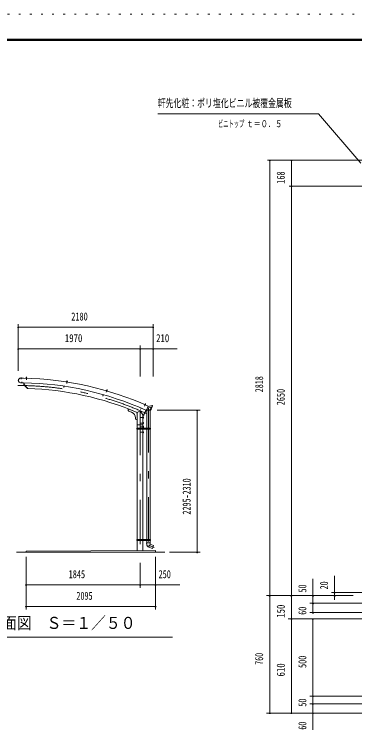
# Model space of a CAD drawing. Units: millimetres, scale not verified. Extents: x -25340 to 25344, y -10500 to 10500.
# Drawn here: x 9612 to 15120, y -1075 to 10500 of the extents above; entities that cross this region are included whole.
import ezdxf
from ezdxf.enums import TextEntityAlignment as Align

# ---------------------------------------------------------------- set-up
doc = ezdxf.new("R2010")
doc.units = ezdxf.units.MM
doc.header["$LTSCALE"] = 60
doc.linetypes.add('USER3', pattern=[24, 12, -5, 2, -5])
doc.linetypes.add('USER4', pattern=[3, 0.5, -2.5])
for name, color, linetype, lineweight in [('0-2_1-05BOLD', 7, 'Continuous', 18), ('0-3_1-25CENTER', 3, 'USER3', 18), ('0-4_1-45THIN', 4, 'Continuous', 18), ('0-5_1-55DIM', 3, 'Continuous', 18), ('0-A_2-52DIM', 3, 'Continuous', 18), ('0-C_F-F', 5, 'Continuous', 18), ('0-D_F-E_J_ADD', 5, 'USER4', 18)]:
    doc.layers.add(name, color=color, linetype=linetype, lineweight=lineweight)
doc.styles.add('ＭＳ ゴシック', font='')
doc.styles.get('ＭＳ ゴシック').set_extended_font_data('MS Gothic')

msp = doc.modelspace()

# ---------------------------------------------------------------- linework, layer by layer
at = {"layer": '0-2_1-05BOLD'}
for p, q in [((9714.15, 4538.15), (9760.84, 4537.22)), ((9714.16, 4538.65), (9760.85, 4537.72)), ((9715.67, 4614.24), (9762.36, 4613.3)), ((9762.37, 4613.8), (9715.68, 4614.74)), ((9760.85, 4537.71), (9760.84, 4537.22)), ((9762.37, 4613.8), (9762.35, 4612.7)), ((9767.65, 4537.58), (9767.02, 4506.26)), ((9770.85, 4537.52), (9770.25, 4507.53)), ((9801.18, 4614.95), (9801.13, 4613.45)), ((9801.13, 4613.45), (9813.63, 4613.12)), ((9801.61, 4613.44), (9801.57, 4611.84)), ((9802.66, 4619.91), (9812.46, 4619.65)), ((9804.66, 4619.36), (9804.54, 4614.86)), ((9804.56, 4619.86), (9804.78, 4628.01)), ((9805.8, 4628.98), (9804.78, 4628.01)), ((9810.78, 4627.85), (9804.78, 4628.01)), ((9809.8, 4628.88), (9805.8, 4628.98)), ((9810.78, 4627.85), (9809.8, 4628.88)), ((9810.43, 4619.2), (9810.31, 4614.71)), ((9810.56, 4619.7), (9810.78, 4627.85)), ((9812.46, 4619.65), (9813.32, 4619.12)), ((9813.16, 4613.13), (9813.11, 4611.53)), ((9813.32, 4619.12), (9813.19, 4614.63)), ((10458.11, 4555.64), (10457.88, 4554.16)), ((10457.88, 4554.16), (10470.23, 4552.22)), ((10458.35, 4554.08), (10458.1, 4552.5)), ((10458.1, 4552.5), (10469.51, 4550.71)), ((10460.22, 4560.37), (10469.9, 4558.85)), ((10462.13, 4559.56), (10461.44, 4555.12)), ((10462.1, 4560.08), (10463.36, 4568.13)), ((10469.29, 4567.19), (10463.36, 4568.13)), ((10467.84, 4558.66), (10467.14, 4554.22)), ((10468.03, 4559.14), (10469.29, 4567.19)), ((10469.76, 4552.29), (10469.51, 4550.71)), ((10469.9, 4558.85), (10470.68, 4558.22)), ((10470.68, 4558.22), (10469.99, 4553.77)), ((9823.37, 4447.62), (9767.02, 4506.26)), ((9828.5, 4446.89), (9770.25, 4507.53)), ((9825.67, 4449.84), (9823.37, 4447.62)), ((10418.09, 4482.74), (10414.83, 4460.99)), ((11101.98, 4412.4), (11101.56, 4410.96)), ((11101.56, 4410.96), (11113.55, 4407.45)), ((11102.02, 4410.83), (11101.57, 4409.3)), ((11101.57, 4409.3), (11112.65, 4406.05)), ((11101.98, 4412.4), (11113.98, 4408.89)), ((11104.68, 4416.82), (11114.08, 4414.07)), ((11106.47, 4415.77), (11105.21, 4411.46)), ((11106.5, 4416.29), (11108.79, 4424.11)), ((11110.03, 4424.79), (11108.79, 4424.11)), ((11114.55, 4422.43), (11108.79, 4424.11)), ((11113.87, 4423.67), (11110.03, 4424.79)), ((11112.01, 4414.15), (11110.75, 4409.84)), ((11112.26, 4414.61), (11114.55, 4422.43)), ((11113.1, 4407.59), (11112.65, 4406.05)), ((11114.78, 4413.34), (11113.52, 4409.03)), ((11113.98, 4408.89), (11113.55, 4407.45)), ((11114.55, 4422.43), (11113.87, 4423.67)), ((11114.08, 4414.07), (11114.78, 4413.34)), ((11052.92, 4345.26), (11046.89, 4324.1)), ((11721.94, 4186.06), (11721.3, 4184.59)), ((11721.3, 4184.59), (11731.87, 4179.95)), ((11722.1, 4187.62), (11721.5, 4186.25)), ((11721.5, 4186.25), (11732.95, 4181.23)), ((11726.99, 4190.39), (11725.18, 4186.27)), ((11725.35, 4191.66), (11734.32, 4187.72)), ((11727.09, 4190.89), (11730.36, 4198.36)), ((11735.86, 4195.95), (11730.36, 4198.36)), ((11732.28, 4188.07), (11730.47, 4183.95)), ((11732.51, 4181.42), (11731.87, 4179.95)), ((11732.58, 4188.49), (11735.86, 4195.95)), ((11734.92, 4186.91), (11733.11, 4182.79)), ((11734.32, 4187.72), (11734.92, 4186.91)), ((11840.02, 4169.67), (11777.74, 4154.67)), ((11848.92, 4169.67), (11840.02, 4169.67)), ((11846.62, 4159.67), (11846.62, 4169.67)), ((11848.92, 4157.37), (11848.92, 4169.67)), ((11452.07, 4117.89), (11602.07, 4057.25)), ((11452.07, 4117.89), (11452.07, 4099.02)), ((11464.57, 4080.48), (11509.55, 4062.29)), ((11646.62, 4086.67), (11602.07, 4057.25)), ((11602.07, 4057.25), (11602.07, 3802.67)), ((11691.17, 4018.49), (11646.62, 4086.67)), ((11661.89, 4128.6), (11653.19, 4108.39)), ((11653.19, 4108.39), (11656.12, 4107.13)), ((11664.82, 4127.34), (11656.12, 4107.13)), ((11744.2, 4090.79), (11710.2, 4011.8)), ((11737.64, 4095.79), (11743.15, 4093.42)), ((11744.69, 4095.59), (11748.83, 4092.37)), ((11747.29, 4096.48), (11749.62, 4094.67)), ((11813.62, 4094.67), (11749.62, 4094.67)), ((11816.43, 4100.67), (11752.77, 4100.67)), ((11754.12, 4092.37), (11754.12, 3802.67)), ((11779.55, 4158.68), (11754.82, 4103.99)), ((11769.74, 4136.97), (11827.84, 4140.95)), ((11809.12, 4092.37), (11809.12, 3802.67)), ((11822.62, 4101.67), (11813.62, 4094.67)), ((11821.72, 4140.53), (11816.43, 4100.67)), ((11827.84, 4140.95), (11822.62, 4101.67)), ((11837.87, 4143.64), (11827.84, 4140.95)), ((11840, 4159.67), (11837.87, 4143.64)), ((11846.62, 4159.67), (11840, 4159.67)), ((11572.07, 3969.58), (11572.07, 3962.86)), ((11584.57, 3944.32), (11602.07, 3937.25)), ((11691.17, 4018.49), (11691.17, 3802.67)), ((11693.17, 3987.17), (11691.17, 3987.17)), ((11693.17, 3966.17), (11691.17, 3966.17)), ((11693.17, 3987.17), (11693.17, 3966.17)), ((11699.26, 3986.49), (11693.17, 3986.49)), ((11699.26, 3981.58), (11693.17, 3981.58)), ((11699.26, 3971.76), (11693.17, 3971.76)), ((11699.26, 3966.86), (11693.17, 3966.86)), ((11700.17, 3984.92), (11699.26, 3986.49)), ((11602.07, 3856.67), (11691.17, 3856.67)), ((11693.17, 3897.17), (11691.17, 3897.17)), ((11693.17, 3837.17), (11691.17, 3837.17)), ((11699.26, 3891.58), (11693.17, 3891.58)), ((11699.26, 3881.76), (11693.17, 3881.76)), ((11699.26, 3876.86), (11693.17, 3876.86)), ((11693.17, 3816.17), (11693.17, 3837.17)), ((11699.26, 3831.58), (11693.17, 3831.58)), ((11699.26, 3821.76), (11693.17, 3821.76)), ((11700.17, 3878.42), (11699.26, 3876.86)), ((11700.17, 3894.92), (11700.17, 3878.42)), ((11594.37, 3802.67), (11816.82, 3802.67)), ((11594.37, 3794.67), (11600.47, 3794.67)), ((11600.47, 3802.67), (11600.47, 3786.67)), ((11602.07, 3786.67), (11602.07, 2002.67)), ((11693.17, 3816.17), (11691.17, 3816.17)), ((11691.17, 2002.67), (11691.17, 3786.67)), ((11693.17, 3726.17), (11691.17, 3726.17)), ((11692.77, 3802.67), (11692.77, 3786.67)), ((11699.26, 3816.85), (11693.17, 3816.85)), ((11699.26, 3746.49), (11693.17, 3746.49)), ((11699.26, 3741.58), (11693.17, 3741.58)), ((11699.26, 3731.76), (11693.17, 3731.76)), ((11700.17, 3818.42), (11699.26, 3816.85)), ((11700.17, 3744.92), (11699.26, 3746.49)), ((11700.17, 3728.42), (11700.17, 3744.92)), ((11717.64, 3797.56), (11717.64, 3791.78)), ((11717.64, 3791.78), (11722.64, 3788.9)), ((11722.64, 3788.9), (11727.64, 3791.78)), ((11752.52, 3802.67), (11752.52, 3786.67)), ((11754.12, 3786.67), (11754.12, 2002.67)), ((11809.12, 3786.67), (11809.12, 2002.67)), ((11810.72, 3802.67), (11810.72, 3786.67)), ((11810.72, 3794.67), (11816.82, 3794.67)), ((11816.82, 3802.67), (11816.82, 3786.67)), ((11594.37, 2002.67), (11594.37, 1986.67)), ((11594.37, 1994.67), (11600.47, 1994.67)), ((11594.37, 1986.67), (11816.82, 1986.67)), ((11600.47, 2002.67), (11600.47, 1986.67)), ((11602.07, 1986.67), (11602.07, 1823.27)), ((11691.17, 1986.67), (11691.17, 1823.69)), ((11692.77, 2002.67), (11692.77, 1986.67)), ((11717.64, 1997.56), (11722.64, 2000.44)), ((11722.64, 2000.44), (11727.64, 1997.56)), ((11727.64, 1997.56), (11727.64, 1991.78)), ((11752.52, 2002.67), (11752.52, 1986.67)), ((11754.12, 1986.67), (11754.12, 1949.76)), ((11809.12, 1986.67), (11809.12, 1949.76)), ((11810.72, 2002.67), (11810.72, 1986.67)), ((11810.72, 1994.67), (11816.82, 1994.67)), ((11752.62, 1949.76), (11810.62, 1949.76)), ((11754.38, 1923.97), (11752.62, 1949.76)), ((11809.12, 1927.76), (11790.31, 1876.08)), ((11790.59, 1875.98), (11846.69, 1855.56)), ((11810.62, 1949.76), (11809.12, 1927.76)), ((11809.12, 1927.76), (11865.5, 1907.24)), ((11865.5, 1907.24), (11846.69, 1855.56)), ((9646.62, 1794.67), (12046.61, 1794.67)), ((11896.62, 1824.67), (9801.62, 1814.67)), ((9801.62, 1794.67), (9801.62, 1814.67)), ((11896.62, 1824.67), (11896.62, 1794.67))]:
    msp.add_line(p, q, dxfattribs=at)
for points in [[(9801.18, 4614.95), (9813.67, 4614.62), (9813.63, 4613.12)], [(9802.66, 4619.91), (9801.78, 4619.43), (9801.65, 4614.94)], [(10458.11, 4555.64), (10470.46, 4553.7), (10470.23, 4552.22)], [(10460.22, 4560.37), (10459.28, 4560.01), (10458.58, 4555.56)], [(10469.29, 4567.19), (10468.46, 4568.34), (10464.5, 4568.96), (10463.36, 4568.13)], [(10414.92, 4483.22), (10411.66, 4461.46), (10414.83, 4460.99)], [(11104.68, 4416.82), (11103.7, 4416.58), (11102.44, 4412.27)], [(11049.84, 4346.13), (11043.81, 4324.98), (11046.89, 4324.1)], [(11722.1, 4187.62), (11733.55, 4182.6), (11732.95, 4181.23)], [(11725.35, 4191.66), (11724.35, 4191.55), (11722.54, 4187.43)], [(11735.86, 4195.95), (11735.34, 4197.27), (11731.68, 4198.87), (11730.36, 4198.36)], [(11737.64, 4095.79), (11702.06, 4013.12), (11707.57, 4010.75)], [(11848.92, 4157.37), (11842.02, 4157.37), (11839.95, 4141.81), (11829.91, 4139.13), (11824.77, 4100.44), (11814.41, 4092.37), (11748.83, 4092.37)], [(11700.17, 3984.92), (11700.17, 3968.42), (11699.26, 3966.86)], [(11693.17, 3897.17), (11693.17, 3876.17), (11691.17, 3876.17)], [(11700.17, 3894.92), (11699.26, 3896.49), (11693.17, 3896.49)], [(11700.17, 3818.42), (11700.17, 3834.92), (11699.26, 3836.49), (11693.17, 3836.49)], [(11594.37, 3802.67), (11594.37, 3786.67), (11816.82, 3786.67)], [(11693.17, 3726.17), (11693.17, 3747.17), (11691.17, 3747.17)], [(11700.17, 3728.42), (11699.26, 3726.86), (11693.17, 3726.86)], [(11717.64, 3797.56), (11722.64, 3800.44), (11727.64, 3797.56), (11727.64, 3791.78)], [(11594.37, 2002.67), (11816.82, 2002.67), (11816.82, 1986.67)], [(11717.64, 1997.56), (11717.64, 1991.78), (11722.64, 1988.9), (11727.64, 1991.78)]]:
    msp.add_lwpolyline(points, dxfattribs=at)
for centre, radius in [((11722.64, 3794.67), 6.25), ((11722.64, 3794.67), 4.9), ((11722.64, 1994.67), 6.25), ((11722.64, 1994.67), 4.9)]:
    msp.add_circle(centre, radius, dxfattribs=at)
for centre, radius, start, end in [((9714.92, 4576.45), 38.3, 88.854, 268.854), ((9714.92, 4576.45), 37.8, 88.854, 268.854), ((9669.96, -506.02), 5044.55, 65.80466, 88.96758), ((9669.96, -506.02), 5119.55, 65.66528, 88.9659), ((9803.17, 4617.58), 2.32, 49.93085, 88.46228), ((9807.33, 4611.28), 8.51, 68.63316, 108.29361), ((9811.83, 4617.35), 2.32, 88.46228, 127.00851), ((10460.42, 4557.99), 2.32, 42.54817, 81.07961), ((10463.74, 4551.2), 8.51, 61.25049, 100.91093), ((10468.98, 4556.65), 2.32, 81.07961, 119.62584), ((9669.96, -506.02), 4955.45, 67.05199, 88.16658), ((11104.57, 4414.44), 2.32, 35.1655, 73.69695), ((11106.99, 4407.28), 8.51, 53.86781, 93.52827), ((11112.89, 4412.01), 2.32, 73.69695, 112.24318), ((11724.94, 4189.31), 2.32, 27.78282, 66.31427), ((11726.42, 4181.9), 8.51, 46.48515, 86.1456), ((11732.87, 4185.83), 2.32, 66.31427, 104.8605), ((11472.07, 4099.02), 20, 180, 247.98738), ((11472.07, 3969.58), 100, 0, 67.98738), ((11602.07, 4057.25), 10, 157.98738, 270), ((11741.16, 4110.17), 15, 245.66849, 335.66833), ((11742.36, 4091.58), 2, 336.71333, 66.71333), ((11592.07, 3962.86), 20, 180, 247.98738), ((9669.96, -506.02), 4955.45, 65.78831, 65.92853), ((11696.38, 3984.03), 3.78, 319.57169, 0), ((11696.38, 3969.31), 3.78, 0, 40.43115), ((11686.39, 3976.67), 13.78, 339.1357, 20.8643), ((11708.36, 4012.59), 2, 246.71333, 336.71333), ((11696.38, 3894.03), 3.78, 319.57169, 0), ((11696.38, 3879.31), 3.78, 0, 40.43115), ((11696.38, 3834.03), 3.78, 319.56883, 0), ((11696.38, 3819.31), 3.78, 0, 40.4283), ((11686.39, 3886.67), 13.78, 339.1357, 20.8643), ((11686.39, 3826.67), 13.78, 339.13568, 20.86429), ((11696.38, 3744.03), 3.78, 319.56883, 0), ((11696.38, 3729.31), 3.78, 0, 40.4283), ((11686.39, 3736.67), 13.78, 339.13568, 20.86429), ((11809.25, 1927.72), 55, 183.90576, 250.16731)]:
    msp.add_arc(centre, radius, start, end, dxfattribs=at)
at = {"layer": '0-3_1-25CENTER'}
for p, q in [((9807.88, 4631.68), (9806.71, 4588.17)), ((9724.55, 4623.16), (9724.05, 4598.17)), ((9730.68, 4529.22), (9731.18, 4554.22)), ((10466.91, 4571.36), (10460.16, 4528.37)), ((11112.72, 4426.87), (11100.5, 4385.09)), ((11734.62, 4200.59), (11717.13, 4160.73)), ((11646.62, 4086.67), (11646.62, 1425.98)), ((11781.62, 4127.89), (11781.62, 1908.51)), ((11710.17, 3976.67), (11653.17, 3976.67)), ((11710.17, 3886.67), (11653.17, 3886.67)), ((11710.17, 3826.67), (11653.17, 3826.67)), ((11710.17, 3736.67), (11653.17, 3736.67)), ((11710.14, 3794.67), (11735.14, 3794.67)), ((11722.64, 3807.17), (11722.64, 3782.17)), ((11710.14, 1994.67), (11735.14, 1994.67)), ((11722.64, 2007.17), (11722.64, 1982.17)), ((11781.62, 1908.51), (11874.89, 1874.56))]:
    msp.add_line(p, q, dxfattribs=at)
msp.add_arc((9669.96, -506.02), 5000, 65.24121, 90, dxfattribs=at)
at = {"layer": '0-4_1-45THIN'}
for p, q in [((9805.36, 4619.84), (9805.6, 4628.79)), ((9809.76, 4619.72), (9810, 4628.67)), ((10462.89, 4559.95), (10464.28, 4568.79)), ((10467.23, 4559.27), (10468.62, 4568.11)), ((11107.27, 4416.07), (11109.78, 4424.65)), ((11111.49, 4414.83), (11114.01, 4423.42)), ((11727.82, 4190.57), (11731.42, 4198.77)), ((11731.85, 4188.81), (11735.44, 4197))]:
    msp.add_line(p, q, dxfattribs=at)
at = {"layer": '0-5_1-55DIM'}
for p, q in [((9676.62, 4731.84), (9676.62, 5488.67)), ((11856.62, 4638.67), (11856.62, 5488.67)), ((9686.62, 5438.67), (9666.62, 5438.67)), ((9676.62, 5438.67), (11856.62, 5438.67)), ((11866.62, 5438.67), (11846.62, 5438.67)), ((11646.62, 4638.67), (11646.62, 5138.67)), ((9686.62, 5088.67), (9666.62, 5088.67)), ((9676.62, 5088.67), (12249.12, 5088.67)), ((11656.62, 5088.67), (11636.62, 5088.67)), ((11866.62, 5088.67), (11846.62, 5088.67)), ((11925.54, 4094.67), (12621.61, 4094.67)), ((12581.61, 4094.67), (12561.61, 4094.67)), ((12571.61, 1794.67), (12571.61, 4094.67)), ((12121.62, 1794.67), (12621.61, 1794.67)), ((12581.61, 1794.67), (12561.61, 1794.67)), ((9801.62, 1719.67), (9801.62, 869.67)), ((11896.62, 1719.67), (11896.62, 869.67)), ((11646.62, 1569.67), (11646.62, 1219.67)), ((9811.62, 1269.67), (9791.62, 1269.67)), ((9801.62, 1269.67), (12289.12, 1269.67)), ((11656.62, 1269.67), (11636.62, 1269.67)), ((11906.62, 1269.67), (11886.62, 1269.67)), ((9811.62, 919.67), (9791.62, 919.67)), ((9801.62, 919.67), (11896.62, 919.67)), ((11906.62, 919.67), (11886.62, 919.67)), ((9174.12, 419.67), (12174.12, 419.67))]:
    msp.add_line(p, q, dxfattribs=at)
for centre in [(9676.62, 5438.67), (11856.62, 5438.67), (9676.62, 5088.67), (11646.62, 5088.67), (11856.62, 5088.67), (12571.61, 4094.67), (12571.61, 1794.67), (9801.62, 1269.67), (11646.62, 1269.67), (11896.62, 1269.67), (9801.62, 919.67), (11896.62, 919.67)]:
    msp.add_arc(centre, 10, 180, 0, dxfattribs=at)
at = {"layer": '0-A_2-52DIM'}
for p, q in [((14532.55, 8889.93), (11932.55, 8889.93)), ((14532.55, 8889.93), (15220.68, 8092.25)), ((15278.3, 8139.93), (13707.55, 8139.93)), ((13755.05, 8139.93), (13735.05, 8139.93)), ((13745.05, 8139.93), (13745.05, -805.07)), ((14105.05, 8139.93), (14085.05, 8139.93)), ((14095.05, 8139.93), (14095.05, -805.07)), ((15525.92, 7719.93), (14057.55, 7719.93)), ((14105.05, 7719.93), (14085.05, 7719.93)), ((14795.05, 1027.83), (14795.05, 1414.93)), ((14445.05, 1364.93), (14445.05, 819.93)), ((15095.05, 1094.93), (13695.05, 1094.93)), ((13755.05, 1094.93), (13735.05, 1094.93)), ((14105.05, 1094.93), (14085.05, 1094.93)), ((14455.05, 1094.93), (14435.05, 1094.93)), ((15470.05, 1144.93), (14745.05, 1144.93)), ((14805.05, 1144.93), (14785.05, 1144.93)), ((14805.05, 1094.93), (14785.05, 1094.93)), ((15470.05, 969.93), (14395.05, 969.93)), ((14455.05, 969.93), (14435.05, 969.93)), ((15470.05, 819.93), (14395.05, 819.93)), ((14455.05, 819.93), (14435.05, 819.93)), ((18307.55, 719.93), (14045.05, 719.93)), ((14105.05, 719.93), (14085.05, 719.93)), ((14455.05, 719.93), (14435.05, 719.93)), ((14445.05, 719.93), (14445.05, -1075.07)), ((18307.55, -530.07), (14395.05, -530.07)), ((14455.05, -530.07), (14435.05, -530.07)), ((18307.55, -655.07), (14395.05, -655.07)), ((14455.05, -655.07), (14435.05, -655.07)), ((18307.55, -805.07), (13695.05, -805.07)), ((13755.05, -805.07), (13735.05, -805.07)), ((14105.05, -805.07), (14085.05, -805.07)), ((14455.05, -805.07), (14435.05, -805.07))]:
    msp.add_line(p, q, dxfattribs=at)
for centre in [(13745.05, 8139.93), (14095.05, 8139.93), (14095.05, 7719.93), (13745.05, 1094.93), (14095.05, 1094.93), (14445.05, 1094.93), (14795.05, 1144.93), (14795.05, 1094.93), (14445.05, 969.93), (14445.05, 819.93), (14095.05, 719.93), (14445.05, 719.93), (14445.05, -530.07), (14445.05, -655.07), (13745.05, -805.07), (14095.05, -805.07), (14445.05, -805.07)]:
    msp.add_arc(centre, 10, 180, 0, dxfattribs=at)
at = {"layer": '0-C_F-F'}
for p, q in [((-3856.04, 10100), (24843.96, 10100)), ((-3853.54, 10097.5), (24841.46, 10097.5)), ((-3851.04, 10095), (24838.96, 10095)), ((-3848.54, 10092.5), (24836.46, 10092.5)), ((-3846.04, 10090), (24833.96, 10090)), ((-3843.54, 10087.5), (24831.46, 10087.5)), ((-3841.04, 10085), (24828.96, 10085)), ((-3838.54, 10082.5), (24826.46, 10082.5)), ((-3836.04, 10080), (24823.96, 10080)), ((-3833.54, 10077.5), (24821.46, 10077.5)), ((-3831.04, 10075), (24818.96, 10075))]:
    msp.add_line(p, q, dxfattribs=at)
at = {"layer": '0-D_F-E_J_ADD'}
msp.add_line((-4356.04, 10500), (25343.96, 10500), dxfattribs=at)

# ---------------------------------------------------------------- texts
at = {"layer": '0-5_1-55DIM', "color": 7, "style": 'ＭＳ ゴシック'}
for s, height, width, p in [('2180', 130.2, 0.75, (10534.12, 5506.44)), ('1970', 130.2, 0.8, (10429.12, 5156.44)), ('210', 130.2, 0.8, (11906.62, 5156.44)), ('1845', 130.2, 0.75, (10491.62, 1337.43)), ('250', 130.2, 0.65, (11946.62, 1337.43)), ('2095', 130.2, 0.7, (10616.62, 987.43)), ('側面図\u3000Ｓ＝１／５０', 195.4, 0.9, (9174.12, 496.31))]:
    msp.add_text(s, height=height, dxfattribs=dict(at, width=width)).set_placement(p, align=Align.BOTTOM_LEFT)
at = {"layer": '0-5_1-55DIM', "color": 7, "style": 'ＭＳ ゴシック', "width": 0.7}
msp.add_text('2295-2310', height=130.2, rotation=90, dxfattribs=at).set_placement((12503.85, 2405.92), align=Align.BOTTOM_LEFT)
at = {"layer": '0-A_2-52DIM', "color": 7, "style": 'ＭＳ ゴシック'}
for s, height, width, p in [('軒先化粧：ポリ塩化ビニル被覆金属板', 130.2, 0.7, (11932.55, 8957.7)), ('ビニトップ ', 110.7, 0.55, (12907.55, 8639.93)), ('ｔ＝０．５', 110.7, 0.75, (13366.82, 8639.93))]:
    msp.add_text(s, height=height, dxfattribs=dict(at, width=width)).set_placement(p, align=Align.BOTTOM_LEFT)
for s, width, p in [('168', 0.75, (14027.28, 7758.68)), ('2818', 0.7, (13677.28, 4384.93)), ('2650', 0.65, (14027.28, 4174.93)), ('20', 0.7, (14727.28, 1194.93)), ('50', 0.7, (14377.28, 1144.93)), ('150', 0.8, (14027.28, 736.18)), ('60', 0.7, (14377.28, 784.93)), ('760', 0.7, (13677.28, -26.32)), ('500', 0.75, (14377.28, -76.32)), ('610', 0.8, (14027.28, -213.82)), ('50', 0.7, (14377.28, -702.57)), ('60', 0.7, (14377.28, -1075.07))]:
    msp.add_text(s, height=130.2, rotation=90, dxfattribs=dict(at, width=width)).set_placement(p, align=Align.BOTTOM_LEFT)

doc.saveas('drawing.dxf')
